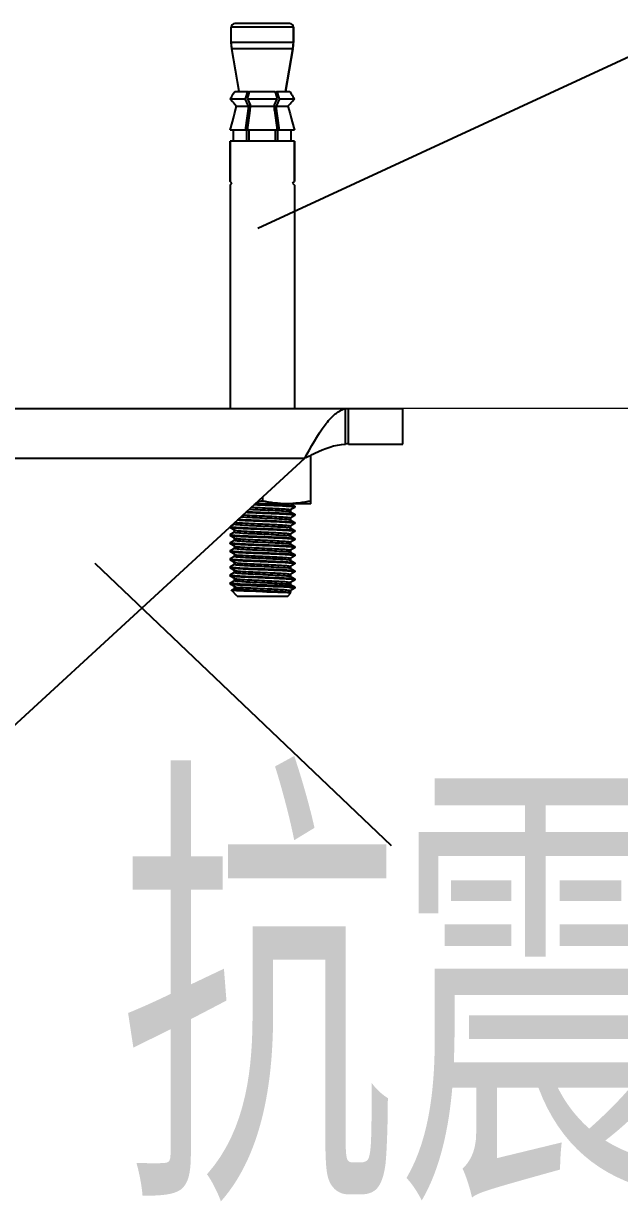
# Model space of a CAD drawing. Extents: x 1247970 to 1725648, y 860327 to 1277876.
# Drawn here: x 1337144 to 1337744, y 1202632 to 1203820 of the extents above; entities that cross this region are included whole.
import ezdxf

# ---------------------------------------------------------------- set-up
doc = ezdxf.new("R2010")
doc.units = 0
doc.header["$LTSCALE"] = 1000
doc.header["$MEASUREMENT"] = 0
doc.layers.get('0').update_dxf_attribs({"color": 254})
for name, color, linetype in [('ANNO-CTXT', 2, 'Continuous'), ('PUB_DIM', 254, 'Continuous'), ('TK', 4, 'Continuous')]:
    doc.layers.add(name, color=color, linetype=linetype)
doc.layers.add('BZ', color=82, linetype='Continuous', lineweight=20)
doc.styles.add('HZ', font='tssdeng.shx', dxfattribs={"width": 0.7, "bigfont": 'hztxt.shx'})
doc.styles.get("Standard").update_dxf_attribs({"font": 'gbenor.shx', "bigfont": 'gbcbig.shx'})
doc.dimstyles.get("Standard").update_dxf_attribs({"dimtxt": 0.18, "dimasz": 0.18, "dimexe": 0.18, "dimexo": 0.0625, "dimgap": 0.09, "dimtad": 0, "dimtih": 1, "dimtoh": 1, "dimdec": 4, "dimzin": 0, "dimdsep": 46, "dimtxsty": 'Standard', "dimcen": 0.09, "dimadec": 0, "dimazin": 0, "dimtfac": 1, "dimtdec": 4, "dimtofl": 0, "dimtmove": 0, "dimatfit": 3, "dimfxl": 0, "dimtolj": 1, "dimtzin": 0, "dimarcsym": 0})

# ---------------------------------------------------------------- blocks, each defined once
blk = doc.blocks.new('A$C63786A89')
at = {"linetype": 'Continuous'}
for p, q in [((4398.8, 11172.5), (4335.9, 11172.5)), ((4335.9, 11157.3), (4335.9, 11172.5)), ((4395.1, 11176.2), (4339.6, 11176.2)), ((4398.8, 11172.5), (4398.8, 11157.3)), ((4398.8, 11157.3), (4398.8, 11172.5)), ((4398.8, 11157.3), (4335.9, 11157.3)), ((4336.5, 11150.8), (4335.9, 11157.3)), ((4398.2, 11150.8), (4398.8, 11157.3)), ((4398.2, 11150.8), (4336.5, 11150.8)), ((4344.1, 11107.7), (4336.5, 11150.8)), ((4398.2, 11150.8), (4390.6, 11107.7)), ((4390.6, 11107.7), (4398.2, 11150.8)), ((4338.1, 11105.3), (4339.6, 11107.7)), ((4339.6, 11107.7), (4353.1, 11107.7)), ((4352.4, 11107.7), (4350, 11100.3)), ((4354, 11105.9), (4353.1, 11107.7)), ((4354, 11105.9), (4354.6, 11107.7)), ((4354.6, 11107.7), (4380.1, 11107.7)), ((4380.1, 11107.7), (4380.7, 11105.9)), ((4381.6, 11107.7), (4380.7, 11105.9)), ((4381.6, 11107.7), (4395.1, 11107.7)), ((4384.7, 11100.3), (4382.3, 11107.7)), ((4395.1, 11107.7), (4396.6, 11105.3)), ((4335, 11100.3), (4336.5, 11102.8)), ((4335, 11100.3), (4350, 11100.3)), ((4335, 11100.3), (4337.2, 11097.8)), ((4336.5, 11102.8), (4337.3, 11104)), ((4337.2, 11097.8), (4338.2, 11096.6)), ((4337.3, 11104), (4338.1, 11105.3)), ((4338.2, 11096.6), (4339.3, 11095.4)), ((4353.3, 11092.9), (4350, 11100.3)), ((4352.3, 11100.3), (4354, 11105.9)), ((4352.3, 11100.3), (4382.4, 11100.3)), ((4352.3, 11100.3), (4355, 11094.2)), ((4379.7, 11094.2), (4382.4, 11100.3)), ((4380.7, 11105.9), (4382.4, 11100.3)), ((4384.7, 11100.3), (4381.4, 11092.9)), ((4384.7, 11100.3), (4399.7, 11100.3)), ((4395.4, 11095.4), (4396.5, 11096.6)), ((4396.5, 11096.6), (4397.5, 11097.8)), ((4396.6, 11105.3), (4397.4, 11104)), ((4397.4, 11104), (4398.2, 11102.8)), ((4397.5, 11097.8), (4399.7, 11100.3)), ((4398.2, 11102.8), (4399.7, 11100.3)), ((4338.2, 11080.9), (4339.3, 11085.1)), ((4339.3, 11095.4), (4341.5, 11092.9)), ((4339.3, 11085.1), (4341.5, 11092.9)), ((4341.5, 11092.9), (4353.3, 11092.9)), ((4353.3, 11092.9), (4350, 11068.9)), ((4352.3, 11068.9), (4355, 11088.7)), ((4355, 11088.7), (4355, 11094.2)), ((4355, 11094.2), (4355.5, 11092.9)), ((4355, 11088.7), (4355.5, 11092.9)), ((4355.5, 11092.9), (4379.2, 11092.9)), ((4379.2, 11092.9), (4379.7, 11094.2)), ((4379.2, 11092.9), (4379.7, 11088.7)), ((4379.7, 11088.7), (4379.7, 11094.2)), ((4379.7, 11088.7), (4382.4, 11068.9)), ((4381.4, 11092.9), (4393.2, 11092.9)), ((4384.7, 11068.9), (4381.4, 11092.9)), ((4393.2, 11092.9), (4395.4, 11095.4)), ((4393.2, 11092.9), (4395.4, 11085.1)), ((4395.4, 11085.1), (4396.5, 11080.9)), ((4335, 11068.9), (4337.2, 11077)), ((4337.2, 11077), (4338.2, 11080.9)), ((4396.5, 11080.9), (4397.5, 11077)), ((4397.5, 11077), (4399.7, 11068.9)), ((4351.7, 11068.9), (4335, 11068.9)), ((4338.3, 11057.8), (4338.3, 11068.9)), ((4351.7, 11057.8), (4351.7, 11068.9)), ((4382.4, 11068.9), (4352.3, 11068.9)), ((4354, 11057.8), (4354, 11068.9)), ((4380.7, 11057.8), (4380.7, 11068.9)), ((4399.7, 11068.9), (4383, 11068.9)), ((4383, 11057.8), (4383, 11068.9)), ((4396.4, 11057.8), (4396.4, 11068.9)), ((4399.7, 11057.8), (4335, 11057.8)), ((4335, 11017), (4335, 11057.8)), ((4335, 11057.8), (4335, 11017)), ((4399.7, 11017), (4399.7, 11057.8)), ((4399.7, 11057.8), (4399.7, 11017)), ((4336.8, 11015.2), (4335, 11017)), ((4336.8, 11015.2), (4335, 11013.3)), ((4335, 11013.3), (4335, 10788.2)), ((4335, 11013.3), (4335, 10788.2)), ((4397.9, 11015.2), (4399.7, 11017)), ((4397.9, 11015.2), (4399.7, 11013.3)), ((4399.7, 11013.3), (4399.7, 10788.2)), ((4399.7, 11013.3), (4399.7, 10788.2)), ((3898.1, 10788.2), (4509.1, 10788.2)), ((4451.1, 10752.2), (4451.1, 10787.9)), ((4454.1, 10752.2), (4454.1, 10788.2)), ((4509.1, 10752.2), (4509.1, 10788.2)), ((4454.1, 10752.2), (4509.1, 10752.2)), ((4416.4, 10692), (4416.4, 10741.1)), ((3898.1, 10737.9), (4410.1, 10737.9)), ((4079, 10433.2), (4410.1, 10737.9)), ((4416.4, 10692), (4360.2, 10692)), ((4367.5, 10698.7), (4367.5, 10694.7)), ((4395.6, 10692.1), (4400, 10689.5)), ((4400, 10688.3), (4395.6, 10685.8)), ((4395.6, 10683.9), (4400, 10681.4)), ((4400, 10680.2), (4395.6, 10677.6)), ((4395.7, 10685.9), (4395.7, 10683.8)), ((4400, 10689.5), (4400.1, 10689.4)), ((4400, 10688.3), (4400.1, 10688.4)), ((4400, 10681.4), (4400.1, 10681.3)), ((4400, 10680.2), (4400.1, 10680.3)), ((4400.1, 10689.4), (4400.1, 10688.4)), ((4400.1, 10681.3), (4400.1, 10680.3)), ((4335, 10668.7), (4335, 10668.1)), ((4335, 10668), (4335, 10668.1)), ((4339.4, 10665.4), (4335, 10668)), ((4336.1, 10669.8), (4339.4, 10671.7)), ((4339.4, 10671.6), (4339.4, 10672.8)), ((4395.7, 10672.8), (4395.5, 10672.8)), ((4395.6, 10675.8), (4400, 10673.2)), ((4400, 10672), (4395.6, 10669.5)), ((4395.7, 10677.7), (4395.7, 10675.7)), ((4395.7, 10669.6), (4395.7, 10667.5)), ((4400, 10673.2), (4400.1, 10673.1)), ((4400, 10672), (4400.1, 10672.1)), ((4400.1, 10673.1), (4400.1, 10672.1)), ((4335, 10661), (4339.4, 10663.6)), ((4335, 10661), (4335, 10660.9)), ((4335, 10660.9), (4335, 10659.9)), ((4335, 10659.8), (4335, 10659.9)), ((4339.4, 10657.3), (4335, 10659.8)), ((4339.4, 10663.5), (4339.4, 10665.5)), ((4339.4, 10655.3), (4339.4, 10657.4)), ((4395.5, 10659.6), (4395.6, 10659.5)), ((4395.6, 10667.6), (4400, 10665.1)), ((4400, 10663.9), (4395.6, 10661.3)), ((4395.6, 10659.5), (4400, 10656.9)), ((4395.7, 10661.4), (4395.7, 10659.4)), ((4400, 10665.1), (4400.1, 10665)), ((4400, 10663.9), (4400.1, 10664)), ((4400, 10656.9), (4400.1, 10656.9)), ((4400, 10655.7), (4400.1, 10655.8)), ((4400.1, 10665), (4400.1, 10664)), ((4400.1, 10656.9), (4400.1, 10655.8)), ((4335, 10652.9), (4339.4, 10655.4)), ((4335, 10652.9), (4335, 10652.8)), ((4335, 10652.8), (4335, 10651.8)), ((4335, 10651.7), (4335, 10651.8)), ((4339.4, 10649.1), (4335, 10651.7)), ((4335, 10644.7), (4339.4, 10647.3)), ((4335, 10644.7), (4335, 10644.6)), ((4335, 10644.6), (4335, 10643.6)), ((4339.4, 10647.2), (4339.4, 10649.2)), ((4339.4, 10649.1), (4339.6, 10649)), ((4400, 10655.7), (4395.6, 10653.2)), ((4395.6, 10651.4), (4400, 10648.8)), ((4400, 10647.6), (4395.6, 10645)), ((4395.7, 10653.3), (4395.7, 10651.3)), ((4395.7, 10645.1), (4395.7, 10643.1)), ((4400, 10648.8), (4400.1, 10648.7)), ((4400, 10647.6), (4400.1, 10647.7)), ((4400.1, 10648.7), (4400.1, 10647.7)), ((4335, 10643.5), (4335, 10643.6)), ((4339.4, 10641), (4335, 10643.5)), ((4335, 10636.6), (4339.4, 10639.1)), ((4335, 10636.6), (4335, 10636.5)), ((4335, 10636.5), (4335, 10635.5)), ((4335, 10635.4), (4335, 10635.5)), ((4339.4, 10632.8), (4335, 10635.4)), ((4339.4, 10639), (4339.4, 10641.1)), ((4339.4, 10630.9), (4339.4, 10632.9)), ((4395.7, 10640.2), (4395.5, 10640.2)), ((4395.6, 10643.2), (4400, 10640.7)), ((4400, 10639.5), (4395.6, 10636.9)), ((4395.6, 10635.1), (4400, 10632.5)), ((4395.7, 10637), (4395.7, 10635)), ((4400, 10640.7), (4400.1, 10640.6)), ((4400, 10639.5), (4400.1, 10639.5)), ((4400, 10632.5), (4400.1, 10632.4)), ((4400.1, 10640.6), (4400.1, 10639.5)), ((4400.1, 10632.4), (4400.1, 10631.4)), ((4335, 10628.4), (4339.4, 10631)), ((4335, 10628.4), (4335, 10628.3)), ((4335, 10628.3), (4335, 10627.3)), ((4335, 10627.2), (4335, 10627.3)), ((4339.4, 10624.7), (4335, 10627.2)), ((4335, 10620.3), (4339.4, 10622.9)), ((4335, 10620.3), (4335, 10620.2)), ((4335, 10620.2), (4335, 10619.2)), ((4339.4, 10622.7), (4339.4, 10624.8)), ((4395.5, 10627), (4395.6, 10626.9)), ((4400, 10631.3), (4395.6, 10628.8)), ((4395.6, 10626.9), (4400, 10624.4)), ((4400, 10623.2), (4395.6, 10620.6)), ((4395.7, 10628.9), (4395.7, 10626.8)), ((4395.7, 10620.7), (4395.7, 10618.7)), ((4400, 10631.3), (4400.1, 10631.4)), ((4400, 10624.4), (4400.1, 10624.3)), ((4400, 10623.2), (4400.1, 10623.3)), ((4400.1, 10624.3), (4400.1, 10623.3)), ((4335, 10619.1), (4335, 10619.2)), ((4339.4, 10616.5), (4335, 10619.1)), ((4335, 10612.1), (4339.4, 10614.7)), ((4335, 10612.1), (4335, 10612.1)), ((4335, 10612.1), (4335, 10611)), ((4335, 10611), (4335, 10611)), ((4339.4, 10608.4), (4335, 10611)), ((4335.3, 10611.9), (4335.1, 10611.9)), ((4339.4, 10614.6), (4339.4, 10616.6)), ((4339.4, 10616.5), (4339.6, 10616.5)), ((4339.4, 10606.5), (4339.4, 10608.5)), ((4395.6, 10618.8), (4400, 10616.2)), ((4400, 10615), (4395.6, 10612.5)), ((4395.6, 10610.6), (4400, 10608.1)), ((4395.7, 10612.6), (4395.7, 10610.5)), ((4400, 10616.2), (4400.1, 10616.1)), ((4400, 10615), (4400.1, 10615.1)), ((4400.1, 10616.1), (4400.1, 10615.1)), ((4336.3, 10604.8), (4339.4, 10606.6)), ((4336.3, 10604.7), (4336.3, 10604.8)), ((4342.1, 10598.9), (4336.3, 10604.7)), ((4342.1, 10598.9), (4393, 10598.9)), ((4393, 10598.9), (4396.2, 10602.1)), ((4395.4, 10602.3), (4395.8, 10602.3)), ((4400, 10606.9), (4395.6, 10604.3)), ((4395.7, 10604.4), (4395.7, 10602.4)), ((4396.1, 10602.2), (4396.2, 10602.1)), ((4400.1, 10608), (4400, 10608.1)), ((4400, 10606.9), (4400.1, 10607)), ((4400.1, 10608), (4400.1, 10607))]:
    blk.add_line(p, q, dxfattribs=at)
for centre, radius, start, end in [((4339.6, 11172.5), 3.7, 90, 180), ((4395.1, 11172.5), 3.7, 0, 90), ((4372.9, 11157.3), 37, 180, 190.1247), ((4361.8, 11157.3), 37, 349.8753, 0), ((4454.1, 10698.6), 53.7, 90.0412, 93.2711), ((4516.9, 14502.6), 3814, 267.6424, 267.7556), ((4388.7, 10599.4), 90, 84.5776, 85.5479), ((4388.5, 10589.1), 92.2, 84.6498, 85.5433), ((4346.8, 10762.7), 94.6, 264.7268, 265.5405), ((4394.2, 10671.7), 4.37, 75.6696, 76.5396), ((4346.6, 10752.3), 92.4, 264.6569, 265.5429), ((4388.7, 10575.6), 89.4, 84.5514, 85.5534), ((4388.7, 10566.8), 90, 84.5776, 85.5479), ((4346.6, 10744.4), 92.6, 264.6627, 265.5428), ((4346.5, 10735), 91.4, 264.6243, 265.5438), ((4340.2, 10650.8), 1.88, 250.9561, 252.0907), ((4388.5, 10556.5), 92.2, 84.6498, 85.5433), ((4346.8, 10730.1), 94.6, 264.7268, 265.5405), ((4394.2, 10639.1), 4.37, 75.6696, 76.5396), ((4388.7, 10543), 89.4, 84.5514, 85.5534), ((4346.6, 10719.8), 92.4, 264.6569, 265.5429), ((4388.7, 10534.2), 90, 84.5776, 85.5479), ((4346.6, 10711.8), 92.6, 264.6627, 265.5428), ((4348.1, 10721.1), 111.1, 265.186, 265.5314), ((4348.4, 10724.9), 113.9, 265.24, 265.547), ((4340.2, 10618.2), 1.88, 250.9561, 252.0907), ((4394.2, 10606.5), 4.37, 75.6696, 76.5396), ((4388.5, 10523.9), 92.2, 84.6498, 85.5433)]:
    blk.add_arc(centre, radius, start, end, dxfattribs=at)
for points, knots in [([(4410.1, 10737.9), (4416.5, 10749.3), (4425.2, 10765.4), (4439.3, 10782.3), (4447.3, 10787.1), (4451.1, 10787.9)], [0, 0, 0, 0, 0.595771, 0.825429, 1, 1, 1, 1]), ([(4410.1, 10737.9), (4413.5, 10739.6), (4426.3, 10746.2), (4440.4, 10751.6), (4451.1, 10752.2)], [0, 0, 0, 0, 0.263255, 1, 1, 1, 1]), ([(4392, 10692), (4387.9, 10692), (4379.7, 10692.5), (4371.6, 10693.9), (4367.5, 10694.7)], [0, 0, 0, 0, 0.499234, 1, 1, 1, 1]), ([(4367.5, 10691.5), (4370.6, 10691.3), (4380.5, 10690.9), (4390.4, 10690.6), (4397.2, 10690)], [0, 0, 0, 0, 0.309919, 1, 1, 1, 1]), ([(4416.4, 10694.7), (4412.4, 10693.9), (4404.3, 10692.5), (4396.1, 10692), (4392, 10692)], [0, 0, 0, 0, 0.500766, 1, 1, 1, 1]), ([(4348, 10680.8), (4348.6, 10680.7), (4352.3, 10680.5), (4359.5, 10680.1), (4369.4, 10679.7), (4379.1, 10679.2), (4386.4, 10678.8), (4391, 10678.5), (4393.5, 10678.3), (4394.7, 10678), (4395.7, 10677.9), (4395.7, 10677.7)], [0.1500082, 0.1500082, 0.1500082, 0.1500082, 0.1823338, 0.3471353, 0.5327057, 0.7133282, 0.8639751, 0.9213168, 0.9638559, 0.9902263, 1, 1, 1, 1]), ([(4367.5, 10682.3), (4364.5, 10682.4), (4358.8, 10682.7), (4353.1, 10682.9), (4350.4, 10683)], [0, 0, 0, 0, 0.3090732, 0.5771866, 0.5771866, 0.5771866, 0.5771866]), ([(4354.3, 10686.5), (4354.6, 10686.5), (4358.3, 10686.3), (4365.4, 10686), (4375.4, 10685.5), (4384.2, 10685.1), (4390.7, 10684.6), (4394.2, 10684.4), (4395.4, 10684)], [0.2673996, 0.2673996, 0.2673996, 0.2673996, 0.2848149, 0.464601, 0.6497295, 0.8147596, 0.937049, 1, 1, 1, 1]), ([(4356.4, 10688.4), (4357.6, 10688.4), (4362.2, 10688.2), (4370.1, 10687.8), (4379.6, 10687.3), (4386.7, 10687), (4391.2, 10686.6), (4393.6, 10686.4), (4394.8, 10686.2), (4395.7, 10686), (4395.7, 10685.9)], [0.2952259, 0.2952259, 0.2952259, 0.2952259, 0.3597255, 0.5435065, 0.720761, 0.8677534, 0.9235306, 0.9648771, 0.9904898, 1, 1, 1, 1]), ([(4367.5, 10690.5), (4365.2, 10690.5), (4362.4, 10690.7), (4359.5, 10690.8), (4358.9, 10690.8)], [0, 0, 0, 0, 0.280726, 0.3502962, 0.3502962, 0.3502962, 0.3502962]), ([(4395.6, 10689.1), (4393.9, 10689.2), (4384.6, 10689.8), (4375.2, 10690.1), (4367.5, 10690.5)], [0, 0, 0, 0, 0.184493, 1, 1, 1, 1]), ([(4367.5, 10683.3), (4370.6, 10683.2), (4380.5, 10682.8), (4390.4, 10682.5), (4397.2, 10681.8)], [0, 0, 0, 0, 0.309586, 1, 1, 1, 1]), ([(4395.6, 10681), (4393.9, 10681.1), (4384.5, 10681.7), (4375.2, 10682), (4367.5, 10682.3)], [0, 0, 0, 0, 0.184541, 1, 1, 1, 1]), ([(4395.4, 10684), (4395.4, 10684), (4395.5, 10684), (4395.6, 10684), (4395.6, 10683.9)], [0, 0, 0, 0, 0.569522, 1, 1, 1, 1]), ([(4399.7, 10680.5), (4399.6, 10680.5), (4398.7, 10680.7), (4397.8, 10680.8), (4397.1, 10680.8)], [0, 0, 0, 0, 0.16229, 1, 1, 1, 1]), ([(4397.2, 10690), (4397.6, 10689.9), (4398.5, 10689.8), (4399.5, 10689.8), (4400, 10689.5)], [0, 0, 0, 0, 0.378482, 1, 1, 1, 1]), ([(4399.8, 10688.6), (4399.6, 10688.6), (4398.8, 10688.8), (4397.9, 10688.9), (4397.2, 10689)], [0, 0, 0, 0, 0.160696, 1, 1, 1, 1]), ([(4397.2, 10681.8), (4397.5, 10681.8), (4398.5, 10681.7), (4399.5, 10681.7), (4400, 10681.4)], [0, 0, 0, 0, 0.378727, 1, 1, 1, 1]), ([(4400.1, 10680.3), (4400.1, 10680.3), (4400, 10680.4), (4399.8, 10680.4), (4399.7, 10680.5)], [0, 0, 0, 0, 0.315177, 1, 1, 1, 1]), ([(4400.1, 10688.4), (4400.1, 10688.5), (4400, 10688.5), (4399.9, 10688.6), (4399.8, 10688.6)], [0, 0, 0, 0, 0.318595, 1, 1, 1, 1]), ([(4338, 10667.5), (4337.6, 10667.5), (4336.6, 10667.7), (4335.6, 10667.7), (4335, 10668)], [0, 0, 0, 0, 0.379419, 1, 1, 1, 1]), ([(4335.3, 10668.9), (4335.5, 10668.8), (4336.4, 10668.7), (4337.3, 10668.6), (4338.1, 10668.5)], [0, 0, 0, 0, 0.163149, 1, 1, 1, 1]), ([(4339.4, 10671.6), (4339.4, 10671.6), (4339.4, 10671.6), (4339.4, 10671.6), (4339.4, 10671.6)], [0, 0, 0, 0, 0.463467, 1, 1, 1, 1]), ([(4339.4, 10671.6), (4339.5, 10671.4), (4340.3, 10671.3), (4341.7, 10671), (4343.9, 10670.9), (4348.2, 10670.5), (4354.9, 10670.2), (4363.9, 10669.7), (4373.3, 10669.3), (4383.5, 10668.8), (4390.5, 10668.5), (4394.4, 10667.9)], [0, 0, 0, 0, 0.011937, 0.038615, 0.07957, 0.133598, 0.274096, 0.443272, 0.620779, 0.785256, 1, 1, 1, 1]), ([(4339.4, 10668.4), (4341.2, 10668.2), (4350.5, 10667.7), (4359.9, 10667.3), (4367.5, 10667)], [0, 0, 0, 0, 0.184619, 1, 1, 1, 1]), ([(4341.1, 10673.2), (4345.2, 10672.6), (4352.4, 10672.4), (4362.8, 10671.8), (4372.2, 10671.4), (4381, 10671), (4387.6, 10670.6), (4391.6, 10670.3), (4393.8, 10670.1), (4394.9, 10669.9), (4395.7, 10669.7), (4395.7, 10669.6)], [0, 0, 0, 0, 0.226556, 0.394464, 0.573122, 0.741029, 0.877994, 0.929534, 0.967621, 0.99116, 1, 1, 1, 1]), ([(4367.5, 10674.2), (4364.5, 10674.3), (4356, 10674.6), (4347.5, 10674.9), (4342.1, 10675.3)], [0, 0, 0, 0, 0.3078949, 0.8635376, 0.8635376, 0.8635376, 0.8635376]), ([(4343.2, 10676.3), (4343.6, 10676.2), (4351.8, 10675.8), (4359.9, 10675.5), (4367.5, 10675.2)], [0.1333592, 0.1333592, 0.1333592, 0.1333592, 0.1845089, 1, 1, 1, 1]), ([(4346, 10678.9), (4346.2, 10678.8), (4349.1, 10678.6), (4355.5, 10678.3), (4364.9, 10677.8), (4374.8, 10677.4), (4383.6, 10677), (4390.3, 10676.5), (4393.9, 10676.2), (4395.2, 10675.9)], [0.1194923, 0.1194923, 0.1194923, 0.1194923, 0.1322772, 0.2793046, 0.4565879, 0.6403849, 0.8060766, 0.931494, 1, 1, 1, 1]), ([(4367.5, 10675.2), (4370.6, 10675.1), (4380.4, 10674.6), (4390.3, 10674.3), (4397.1, 10673.7)], [0, 0, 0, 0, 0.308784, 1, 1, 1, 1]), ([(4395.5, 10672.8), (4393.7, 10673), (4384.4, 10673.5), (4375.1, 10673.9), (4367.5, 10674.2)], [0, 0, 0, 0, 0.186017, 1, 1, 1, 1]), ([(4394.4, 10667.9), (4394.5, 10667.9), (4394.9, 10667.8), (4395.4, 10667.8), (4395.6, 10667.6)], [0, 0, 0, 0, 0.353551, 1, 1, 1, 1]), ([(4395.2, 10675.9), (4395.3, 10675.9), (4395.4, 10675.9), (4395.6, 10675.8), (4395.6, 10675.8)], [0, 0, 0, 0, 0.585672, 1, 1, 1, 1]), ([(4399, 10672.5), (4398.8, 10672.5), (4397.7, 10672.6), (4396.6, 10672.7), (4395.7, 10672.8)], [0, 0, 0, 0, 0.190958, 1, 1, 1, 1]), ([(4397.1, 10673.7), (4397.5, 10673.7), (4398.4, 10673.5), (4399.5, 10673.5), (4400, 10673.2)], [0, 0, 0, 0, 0.379378, 1, 1, 1, 1]), ([(4400.1, 10672.1), (4400.1, 10672.2), (4399.7, 10672.4), (4399.3, 10672.4), (4399, 10672.5)], [0, 0, 0, 0, 0.092798, 1, 1, 1, 1]), ([(4335, 10660.9), (4335, 10660.9), (4335.1, 10660.8), (4335.2, 10660.8), (4335.3, 10660.7)], [0, 0, 0, 0, 0.318137, 1, 1, 1, 1]), ([(4338, 10659.3), (4337.6, 10659.4), (4336.6, 10659.5), (4335.6, 10659.5), (4335, 10659.8)], [0, 0, 0, 0, 0.379512, 1, 1, 1, 1]), ([(4335.3, 10660.7), (4335.4, 10660.7), (4336.3, 10660.5), (4337.2, 10660.4), (4338, 10660.4)], [0, 0, 0, 0, 0.159502, 1, 1, 1, 1]), ([(4367.5, 10666), (4364.5, 10666.1), (4354.6, 10666.6), (4344.8, 10666.8), (4338, 10667.5)], [0, 0, 0, 0, 0.308711, 1, 1, 1, 1]), ([(4367.5, 10657.9), (4364.5, 10658), (4354.6, 10658.4), (4344.8, 10658.7), (4338, 10659.3)], [0, 0, 0, 0, 0.308641, 1, 1, 1, 1]), ([(4339.4, 10665.4), (4339.6, 10665.3), (4339.9, 10665.3), (4340.2, 10665.2), (4340.4, 10665.2)], [0, 0, 0, 0, 0.374139, 1, 1, 1, 1]), ([(4339.4, 10663.5), (4339.4, 10663.3), (4340.2, 10663.2), (4341.2, 10663), (4343.3, 10662.8), (4347.3, 10662.4), (4353.7, 10662.1), (4362.3, 10661.7), (4371.6, 10661.3), (4382.1, 10660.7), (4389.4, 10660.4), (4393.6, 10659.9)], [0, 0, 0, 0, 0.008683, 0.031763, 0.069103, 0.119686, 0.254361, 0.420111, 0.597552, 0.765912, 1, 1, 1, 1]), ([(4339.4, 10660.2), (4341.1, 10660.1), (4350.5, 10659.5), (4359.9, 10659.2), (4367.5, 10658.9)], [0, 0, 0, 0, 0.184538, 1, 1, 1, 1]), ([(4339.4, 10657.3), (4339.5, 10657.2), (4339.6, 10657.2), (4339.8, 10657.1), (4339.9, 10657.1)], [0, 0, 0, 0, 0.406881, 1, 1, 1, 1]), ([(4339.9, 10657.1), (4341.1, 10656.8), (4344.8, 10656.6), (4351.5, 10656.1), (4360.3, 10655.7), (4370.1, 10655.2), (4379.6, 10654.8), (4386.7, 10654.4), (4391.2, 10654), (4393.6, 10653.8), (4394.8, 10653.6), (4395.7, 10653.5), (4395.7, 10653.3)], [0, 0, 0, 0, 0.068576, 0.194029, 0.359725, 0.543506, 0.720761, 0.867753, 0.923531, 0.964877, 0.99049, 1, 1, 1, 1]), ([(4340.4, 10665.2), (4344.2, 10664.5), (4351.3, 10664.3), (4361.6, 10663.7), (4371.2, 10663.3), (4380.3, 10662.9), (4387.2, 10662.5), (4391.4, 10662.2), (4393.7, 10662), (4394.8, 10661.7), (4395.7, 10661.6), (4395.7, 10661.4)], [0, 0, 0, 0, 0.210773, 0.377666, 0.558838, 0.731273, 0.873076, 0.926648, 0.966309, 0.990838, 1, 1, 1, 1]), ([(4367.5, 10667), (4370.3, 10666.9), (4379.7, 10666.5), (4389, 10666.2), (4395.6, 10665.7)], [0, 0, 0, 0, 0.297814, 1, 1, 1, 1]), ([(4395.6, 10664.7), (4393.9, 10664.8), (4384.5, 10665.4), (4375.2, 10665.7), (4367.5, 10666)], [0, 0, 0, 0, 0.184504, 1, 1, 1, 1]), ([(4367.5, 10658.9), (4370.6, 10658.8), (4380.5, 10658.3), (4390.4, 10658.1), (4397.2, 10657.4)], [0, 0, 0, 0, 0.309919, 1, 1, 1, 1]), ([(4395.6, 10656.5), (4393.9, 10656.7), (4384.6, 10657.2), (4375.2, 10657.6), (4367.5, 10657.9)], [0, 0, 0, 0, 0.184493, 1, 1, 1, 1]), ([(4393.6, 10659.9), (4393.8, 10659.9), (4394.5, 10659.8), (4395.1, 10659.7), (4395.5, 10659.6)], [0, 0, 0, 0, 0.341642, 1, 1, 1, 1]), ([(4395.6, 10665.7), (4396.6, 10665.6), (4398.1, 10665.4), (4399.6, 10665.3), (4400, 10665.1)], [0, 0, 0, 0, 0.683777, 1, 1, 1, 1]), ([(4399.8, 10664.2), (4399.6, 10664.2), (4398.8, 10664.4), (4397.9, 10664.5), (4397.2, 10664.5)], [0, 0, 0, 0, 0.160861, 1, 1, 1, 1]), ([(4397.2, 10657.4), (4397.6, 10657.4), (4398.5, 10657.2), (4399.5, 10657.2), (4400, 10656.9)], [0, 0, 0, 0, 0.378482, 1, 1, 1, 1]), ([(4399.8, 10656), (4399.6, 10656.1), (4398.8, 10656.2), (4397.9, 10656.3), (4397.2, 10656.4)], [0, 0, 0, 0, 0.160696, 1, 1, 1, 1]), ([(4400.1, 10664), (4400.1, 10664), (4400, 10664.1), (4399.9, 10664.1), (4399.8, 10664.2)], [0, 0, 0, 0, 0.319044, 1, 1, 1, 1]), ([(4400.1, 10655.8), (4400.1, 10655.9), (4400, 10656), (4399.9, 10656), (4399.8, 10656)], [0, 0, 0, 0, 0.318595, 1, 1, 1, 1]), ([(4335, 10652.8), (4335, 10652.7), (4335.1, 10652.6), (4335.2, 10652.6), (4335.3, 10652.6)], [0, 0, 0, 0, 0.314295, 1, 1, 1, 1]), ([(4338, 10651.2), (4337.6, 10651.2), (4336.6, 10651.4), (4335.6, 10651.4), (4335, 10651.7)], [0, 0, 0, 0, 0.379133, 1, 1, 1, 1]), ([(4335, 10644.6), (4335, 10644.6), (4335.1, 10644.5), (4335.2, 10644.5), (4335.3, 10644.5)], [0, 0, 0, 0, 0.319254, 1, 1, 1, 1]), ([(4335.3, 10652.6), (4335.5, 10652.5), (4336.4, 10652.4), (4337.3, 10652.3), (4338, 10652.2)], [0, 0, 0, 0, 0.163341, 1, 1, 1, 1]), ([(4335.3, 10644.5), (4335.4, 10644.4), (4336.3, 10644.2), (4337.2, 10644.1), (4338, 10644.1)], [0, 0, 0, 0, 0.159053, 1, 1, 1, 1]), ([(4367.5, 10649.7), (4364.5, 10649.8), (4354.6, 10650.3), (4344.7, 10650.6), (4338, 10651.2)], [0, 0, 0, 0, 0.309073, 1, 1, 1, 1]), ([(4339.4, 10655.3), (4339.4, 10655.1), (4340.3, 10655), (4341.5, 10654.8), (4344, 10654.6), (4348.5, 10654.2), (4355.8, 10653.8), (4365.4, 10653.4), (4375.4, 10652.9), (4384.2, 10652.5), (4390.7, 10652), (4394.2, 10651.8), (4395.4, 10651.5)], [0, 0, 0, 0, 0.009703, 0.035887, 0.07813, 0.135078, 0.284815, 0.464601, 0.649729, 0.81476, 0.937049, 1, 1, 1, 1]), ([(4339.4, 10652.1), (4341.1, 10652), (4350.5, 10651.4), (4359.9, 10651.1), (4367.5, 10650.7)], [0, 0, 0, 0, 0.184553, 1, 1, 1, 1]), ([(4339.4, 10647.2), (4339.4, 10647), (4340.3, 10646.9), (4341.4, 10646.6), (4343.9, 10646.4), (4348.3, 10646.1), (4355.5, 10645.7), (4364.9, 10645.3), (4374.8, 10644.8), (4383.6, 10644.4), (4390.3, 10643.9), (4393.9, 10643.7), (4395.2, 10643.4)], [0, 0, 0, 0, 0.009517, 0.035128, 0.076492, 0.132277, 0.279305, 0.456588, 0.640385, 0.806077, 0.931494, 1, 1, 1, 1]), ([(4339.4, 10644), (4341.1, 10643.8), (4350.5, 10643.2), (4359.9, 10642.9), (4367.5, 10642.6)], [0, 0, 0, 0, 0.184509, 1, 1, 1, 1]), ([(4339.6, 10649), (4340.7, 10648.7), (4344.2, 10648.5), (4350.7, 10648), (4359.5, 10647.6), (4369.4, 10647.1), (4379.1, 10646.6), (4386.4, 10646.3), (4391, 10645.9), (4393.5, 10645.7), (4394.7, 10645.4), (4395.7, 10645.3), (4395.7, 10645.1)], [0, 0, 0, 0, 0.061098, 0.182334, 0.347135, 0.532706, 0.713328, 0.863975, 0.921317, 0.963856, 0.990226, 1, 1, 1, 1]), ([(4367.5, 10650.7), (4370.6, 10650.6), (4380.5, 10650.2), (4390.4, 10649.9), (4397.2, 10649.3)], [0, 0, 0, 0, 0.309586, 1, 1, 1, 1]), ([(4395.6, 10648.4), (4393.9, 10648.5), (4384.5, 10649.1), (4375.2, 10649.4), (4367.5, 10649.7)], [0, 0, 0, 0, 0.184541, 1, 1, 1, 1]), ([(4395.4, 10651.5), (4395.4, 10651.4), (4395.5, 10651.4), (4395.6, 10651.4), (4395.6, 10651.4)], [0, 0, 0, 0, 0.569522, 1, 1, 1, 1]), ([(4399.7, 10647.9), (4399.6, 10647.9), (4398.7, 10648.1), (4397.8, 10648.2), (4397.1, 10648.3)], [0, 0, 0, 0, 0.16229, 1, 1, 1, 1]), ([(4397.2, 10649.3), (4397.5, 10649.2), (4398.5, 10649.1), (4399.5, 10649.1), (4400, 10648.8)], [0, 0, 0, 0, 0.378727, 1, 1, 1, 1]), ([(4400.1, 10647.7), (4400.1, 10647.7), (4400, 10647.8), (4399.8, 10647.9), (4399.7, 10647.9)], [0, 0, 0, 0, 0.315177, 1, 1, 1, 1]), ([(4338.1, 10643), (4337.7, 10643.1), (4336.7, 10643.2), (4335.6, 10643.2), (4335, 10643.5)], [0, 0, 0, 0, 0.380051, 1, 1, 1, 1]), ([(4335, 10636.5), (4335, 10636.4), (4335.1, 10636.4), (4335.2, 10636.3), (4335.3, 10636.3)], [0, 0, 0, 0, 0.312916, 1, 1, 1, 1]), ([(4338, 10634.9), (4337.6, 10634.9), (4336.6, 10635.1), (4335.6, 10635.1), (4335, 10635.4)], [0, 0, 0, 0, 0.379419, 1, 1, 1, 1]), ([(4335.3, 10636.3), (4335.5, 10636.3), (4336.4, 10636.1), (4337.3, 10636), (4338.1, 10635.9)], [0, 0, 0, 0, 0.163149, 1, 1, 1, 1]), ([(4367.5, 10633.4), (4364.5, 10633.6), (4354.6, 10634), (4344.8, 10634.3), (4338, 10634.9)], [0, 0, 0, 0, 0.308711, 1, 1, 1, 1]), ([(4367.5, 10641.6), (4364.5, 10641.7), (4354.7, 10642.1), (4344.9, 10642.4), (4338.1, 10643)], [0, 0, 0, 0, 0.307895, 1, 1, 1, 1]), ([(4339.4, 10641), (4339.5, 10640.9), (4340, 10640.8), (4340.6, 10640.7), (4341.1, 10640.6)], [0, 0, 0, 0, 0.140461, 1, 1, 1, 1]), ([(4339.4, 10639), (4339.4, 10639), (4339.4, 10639), (4339.4, 10639), (4339.4, 10639)], [0, 0, 0, 0, 0.463467, 1, 1, 1, 1]), ([(4339.4, 10639), (4339.5, 10638.8), (4340.3, 10638.7), (4341.7, 10638.5), (4343.9, 10638.3), (4348.2, 10638), (4354.9, 10637.6), (4363.9, 10637.2), (4373.3, 10636.8), (4383.5, 10636.2), (4390.5, 10636), (4394.4, 10635.4)], [0, 0, 0, 0, 0.011937, 0.038615, 0.07957, 0.133598, 0.274096, 0.443272, 0.620779, 0.785256, 1, 1, 1, 1]), ([(4339.4, 10635.8), (4341.2, 10635.7), (4350.5, 10635.1), (4359.9, 10634.8), (4367.5, 10634.5)], [0, 0, 0, 0, 0.184619, 1, 1, 1, 1]), ([(4339.4, 10632.8), (4339.6, 10632.8), (4339.9, 10632.7), (4340.2, 10632.6), (4340.4, 10632.6)], [0, 0, 0, 0, 0.374139, 1, 1, 1, 1]), ([(4340.4, 10632.6), (4344.2, 10631.9), (4351.3, 10631.7), (4361.6, 10631.1), (4371.2, 10630.7), (4380.3, 10630.3), (4387.2, 10629.9), (4391.4, 10629.6), (4393.7, 10629.4), (4394.8, 10629.1), (4395.7, 10629), (4395.7, 10628.9)], [0, 0, 0, 0, 0.210773, 0.377666, 0.558838, 0.731273, 0.873076, 0.926648, 0.966309, 0.990838, 1, 1, 1, 1]), ([(4341.1, 10640.6), (4345.2, 10640.1), (4352.4, 10639.8), (4362.8, 10639.2), (4372.2, 10638.8), (4381, 10638.4), (4387.6, 10638), (4391.6, 10637.7), (4393.8, 10637.5), (4394.9, 10637.3), (4395.7, 10637.2), (4395.7, 10637)], [0, 0, 0, 0, 0.226556, 0.394464, 0.573122, 0.741029, 0.877994, 0.929534, 0.967621, 0.99116, 1, 1, 1, 1]), ([(4367.5, 10642.6), (4370.6, 10642.5), (4380.4, 10642.1), (4390.3, 10641.8), (4397.1, 10641.1)], [0, 0, 0, 0, 0.308784, 1, 1, 1, 1]), ([(4395.5, 10640.2), (4393.7, 10640.4), (4384.4, 10640.9), (4375.1, 10641.3), (4367.5, 10641.6)], [0, 0, 0, 0, 0.186017, 1, 1, 1, 1]), ([(4367.5, 10634.5), (4370.3, 10634.3), (4379.7, 10634), (4389, 10633.6), (4395.6, 10633.1)], [0, 0, 0, 0, 0.297814, 1, 1, 1, 1]), ([(4395.6, 10632.1), (4393.9, 10632.2), (4384.5, 10632.8), (4375.2, 10633.1), (4367.5, 10633.4)], [0, 0, 0, 0, 0.184504, 1, 1, 1, 1]), ([(4394.4, 10635.4), (4394.5, 10635.3), (4394.9, 10635.3), (4395.4, 10635.2), (4395.6, 10635.1)], [0, 0, 0, 0, 0.353551, 1, 1, 1, 1]), ([(4395.2, 10643.3), (4395.3, 10643.3), (4395.4, 10643.3), (4395.6, 10643.2), (4395.6, 10643.2)], [0, 0, 0, 0, 0.585672, 1, 1, 1, 1]), ([(4395.6, 10633.1), (4396.6, 10633), (4398.1, 10632.8), (4399.6, 10632.7), (4400, 10632.5)], [0, 0, 0, 0, 0.683777, 1, 1, 1, 1]), ([(4399, 10639.9), (4398.8, 10639.9), (4397.7, 10640.1), (4396.6, 10640.2), (4395.7, 10640.2)], [0, 0, 0, 0, 0.190958, 1, 1, 1, 1]), ([(4397.1, 10641.1), (4397.5, 10641.1), (4398.4, 10641), (4399.5, 10641), (4400, 10640.7)], [0, 0, 0, 0, 0.379378, 1, 1, 1, 1]), ([(4400.1, 10639.5), (4400.1, 10639.6), (4399.7, 10639.9), (4399.3, 10639.8), (4399, 10639.9)], [0, 0, 0, 0, 0.092798, 1, 1, 1, 1]), ([(4335, 10628.3), (4335, 10628.3), (4335.1, 10628.2), (4335.2, 10628.2), (4335.3, 10628.2)], [0, 0, 0, 0, 0.318137, 1, 1, 1, 1]), ([(4338, 10626.8), (4337.6, 10626.8), (4336.6, 10626.9), (4335.6, 10626.9), (4335, 10627.2)], [0, 0, 0, 0, 0.379512, 1, 1, 1, 1]), ([(4335, 10620.2), (4335, 10620.2), (4335.1, 10620.1), (4335.2, 10620), (4335.3, 10620)], [0, 0, 0, 0, 0.314295, 1, 1, 1, 1]), ([(4335.3, 10628.2), (4335.4, 10628.1), (4336.3, 10627.9), (4337.2, 10627.9), (4338, 10627.8)], [0, 0, 0, 0, 0.159502, 1, 1, 1, 1]), ([(4367.5, 10625.3), (4364.5, 10625.4), (4354.6, 10625.8), (4344.8, 10626.1), (4338, 10626.8)], [0, 0, 0, 0, 0.308641, 1, 1, 1, 1]), ([(4339.4, 10630.9), (4339.4, 10630.7), (4340.2, 10630.6), (4341.2, 10630.4), (4343.3, 10630.2), (4347.3, 10629.9), (4353.7, 10629.5), (4362.3, 10629.1), (4371.6, 10628.7), (4382.1, 10628.1), (4389.4, 10627.8), (4393.6, 10627.3)], [0, 0, 0, 0, 0.008683, 0.031763, 0.069103, 0.119686, 0.254361, 0.420111, 0.597552, 0.765912, 1, 1, 1, 1]), ([(4339.4, 10627.7), (4341.1, 10627.5), (4350.5, 10627), (4359.9, 10626.6), (4367.5, 10626.3)], [0, 0, 0, 0, 0.184538, 1, 1, 1, 1]), ([(4339.4, 10624.7), (4339.5, 10624.7), (4339.6, 10624.6), (4339.8, 10624.6), (4339.9, 10624.5)], [0, 0, 0, 0, 0.406881, 1, 1, 1, 1]), ([(4339.4, 10622.7), (4339.4, 10622.6), (4340.3, 10622.5), (4341.5, 10622.2), (4344, 10622), (4348.5, 10621.6), (4355.8, 10621.3), (4365.4, 10620.8), (4375.4, 10620.3), (4384.2, 10619.9), (4390.7, 10619.4), (4394.2, 10619.2), (4395.4, 10618.9)], [0, 0, 0, 0, 0.009703, 0.035887, 0.07813, 0.135078, 0.284815, 0.464601, 0.649729, 0.81476, 0.937049, 1, 1, 1, 1]), ([(4339.9, 10624.5), (4341.1, 10624.2), (4344.8, 10624), (4351.5, 10623.5), (4360.3, 10623.1), (4370.1, 10622.6), (4379.6, 10622.2), (4386.7, 10621.8), (4391.2, 10621.5), (4393.6, 10621.3), (4394.8, 10621), (4395.7, 10620.9), (4395.7, 10620.7)], [0, 0, 0, 0, 0.068576, 0.194029, 0.359725, 0.543506, 0.720761, 0.867753, 0.923531, 0.964877, 0.99049, 1, 1, 1, 1]), ([(4367.5, 10626.3), (4370.6, 10626.2), (4380.5, 10625.8), (4390.4, 10625.5), (4397.2, 10624.8)], [0, 0, 0, 0, 0.309919, 1, 1, 1, 1]), ([(4395.6, 10623.9), (4393.9, 10624.1), (4384.6, 10624.6), (4375.2, 10625), (4367.5, 10625.3)], [0, 0, 0, 0, 0.184493, 1, 1, 1, 1]), ([(4393.6, 10627.3), (4393.8, 10627.3), (4394.5, 10627.2), (4395.1, 10627.1), (4395.5, 10627)], [0, 0, 0, 0, 0.341642, 1, 1, 1, 1]), ([(4399.8, 10631.6), (4399.6, 10631.6), (4398.8, 10631.8), (4397.9, 10631.9), (4397.2, 10632)], [0, 0, 0, 0, 0.160861, 1, 1, 1, 1]), ([(4397.2, 10624.8), (4397.6, 10624.8), (4398.5, 10624.7), (4399.5, 10624.7), (4400, 10624.4)], [0, 0, 0, 0, 0.378482, 1, 1, 1, 1]), ([(4399.8, 10623.4), (4399.6, 10623.5), (4398.8, 10623.7), (4397.9, 10623.7), (4397.2, 10623.8)], [0, 0, 0, 0, 0.160696, 1, 1, 1, 1]), ([(4400.1, 10631.4), (4400.1, 10631.4), (4400, 10631.5), (4399.9, 10631.6), (4399.8, 10631.6)], [0, 0, 0, 0, 0.319044, 1, 1, 1, 1]), ([(4400.1, 10623.3), (4400.1, 10623.3), (4400, 10623.4), (4399.9, 10623.4), (4399.8, 10623.4)], [0, 0, 0, 0, 0.318595, 1, 1, 1, 1]), ([(4338, 10618.6), (4337.6, 10618.7), (4336.6, 10618.8), (4335.6, 10618.8), (4335, 10619.1)], [0, 0, 0, 0, 0.379133, 1, 1, 1, 1]), ([(4335.1, 10611.9), (4335.1, 10611.9), (4335, 10612), (4335, 10612), (4335, 10612.1)], [0, 0, 0, 0, 0.649818, 1, 1, 1, 1]), ([(4335, 10611), (4335.1, 10610.9), (4335.3, 10610.9), (4335.5, 10610.8), (4335.6, 10610.8)], [0, 0, 0, 0, 0.390582, 1, 1, 1, 1]), ([(4335.3, 10620), (4335.5, 10620), (4336.4, 10619.8), (4337.3, 10619.7), (4338, 10619.6)], [0, 0, 0, 0, 0.163341, 1, 1, 1, 1]), ([(4338.9, 10611.4), (4338.5, 10611.5), (4337.3, 10611.6), (4336, 10611.7), (4335.3, 10611.9)], [0, 0, 0, 0, 0.350995, 1, 1, 1, 1]), ([(4335.6, 10610.8), (4335.8, 10610.7), (4336.8, 10610.6), (4337.9, 10610.5), (4338.8, 10610.4)], [0, 0, 0, 0, 0.173481, 1, 1, 1, 1]), ([(4367.5, 10617.1), (4364.5, 10617.3), (4354.6, 10617.7), (4344.7, 10618), (4338, 10618.6)], [0, 0, 0, 0, 0.309073, 1, 1, 1, 1]), ([(4339.4, 10619.5), (4341.1, 10619.4), (4350.5, 10618.8), (4359.9, 10618.5), (4367.5, 10618.2)], [0, 0, 0, 0, 0.184553, 1, 1, 1, 1]), ([(4339.4, 10614.6), (4339.4, 10614.4), (4340.3, 10614.3), (4341.4, 10614.1), (4343.9, 10613.9), (4348.3, 10613.5), (4355.5, 10613.1), (4364.9, 10612.7), (4374.8, 10612.2), (4383.6, 10611.8), (4390.3, 10611.3), (4393.9, 10611.1), (4395.2, 10610.8)], [0, 0, 0, 0, 0.009517, 0.035128, 0.076492, 0.132277, 0.279305, 0.456588, 0.640385, 0.806077, 0.931494, 1, 1, 1, 1]), ([(4339.4, 10608.4), (4339.5, 10608.4), (4340, 10608.2), (4340.6, 10608.1), (4341.1, 10608)], [0, 0, 0, 0, 0.140461, 1, 1, 1, 1]), ([(4394.9, 10608.7), (4390.8, 10609), (4372.4, 10609.9), (4353.9, 10610.2), (4339.5, 10611.4)], [0, 0, 0, 0, 0.218132, 1, 1, 1, 1]), ([(4339.5, 10610.4), (4343.3, 10610.1), (4361.7, 10609.1), (4380.1, 10608.8), (4394.6, 10607.7)], [0, 0, 0, 0, 0.208808, 1, 1, 1, 1]), ([(4339.6, 10616.5), (4340.7, 10616.1), (4344.2, 10615.9), (4350.7, 10615.4), (4359.5, 10615), (4369.4, 10614.5), (4379.1, 10614.1), (4386.4, 10613.7), (4391, 10613.3), (4393.5, 10613.1), (4394.7, 10612.9), (4395.7, 10612.8), (4395.7, 10612.6)], [0, 0, 0, 0, 0.061098, 0.182334, 0.347135, 0.532706, 0.713328, 0.863975, 0.921317, 0.963856, 0.990226, 1, 1, 1, 1]), ([(4367.5, 10618.2), (4370.6, 10618), (4380.5, 10617.6), (4390.4, 10617.3), (4397.2, 10616.7)], [0, 0, 0, 0, 0.309586, 1, 1, 1, 1]), ([(4395.6, 10615.8), (4393.9, 10615.9), (4384.5, 10616.5), (4375.2, 10616.8), (4367.5, 10617.1)], [0, 0, 0, 0, 0.184541, 1, 1, 1, 1]), ([(4398.8, 10608.4), (4398.6, 10608.4), (4397.3, 10608.6), (4395.9, 10608.7), (4394.9, 10608.7)], [0, 0, 0, 0, 0.189241, 1, 1, 1, 1]), ([(4395.2, 10610.8), (4395.3, 10610.7), (4395.4, 10610.7), (4395.6, 10610.7), (4395.6, 10610.6)], [0, 0, 0, 0, 0.585672, 1, 1, 1, 1]), ([(4395.4, 10618.9), (4395.4, 10618.9), (4395.5, 10618.8), (4395.6, 10618.8), (4395.6, 10618.8)], [0, 0, 0, 0, 0.569522, 1, 1, 1, 1]), ([(4399.7, 10615.3), (4399.6, 10615.3), (4398.7, 10615.5), (4397.8, 10615.6), (4397.1, 10615.7)], [0, 0, 0, 0, 0.16229, 1, 1, 1, 1]), ([(4397.2, 10616.7), (4397.5, 10616.7), (4398.5, 10616.5), (4399.5, 10616.5), (4400, 10616.2)], [0, 0, 0, 0, 0.378727, 1, 1, 1, 1]), ([(4400, 10608.1), (4400, 10608.1), (4399.6, 10608.2), (4399.2, 10608.3), (4398.8, 10608.4)], [0, 0, 0, 0, 0.144741, 1, 1, 1, 1]), ([(4400.1, 10615.1), (4400.1, 10615.2), (4400, 10615.3), (4399.8, 10615.3), (4399.7, 10615.3)], [0, 0, 0, 0, 0.315177, 1, 1, 1, 1]), ([(4336.5, 10604.6), (4336.5, 10604.6), (4336.4, 10604.6), (4336.3, 10604.7), (4336.3, 10604.7)], [0, 0, 0, 0, 0.644165, 1, 1, 1, 1]), ([(4339, 10604.4), (4338.7, 10604.4), (4337.9, 10604.5), (4337.1, 10604.5), (4336.5, 10604.6)], [0, 0, 0, 0, 0.347295, 1, 1, 1, 1]), ([(4367.5, 10603.4), (4364.6, 10603.5), (4355.1, 10603.8), (4345.5, 10603.9), (4339, 10604.4)], [0, 0, 0, 0, 0.310462, 1, 1, 1, 1]), ([(4339.4, 10606.5), (4339.4, 10606.5), (4339.4, 10606.4), (4339.4, 10606.4), (4339.4, 10606.4)], [0, 0, 0, 0, 0.463467, 1, 1, 1, 1]), ([(4339.4, 10606.4), (4339.5, 10606.2), (4340.3, 10606.2), (4341.7, 10605.9), (4343.9, 10605.7), (4348.2, 10605.4), (4354.9, 10605), (4363.9, 10604.6), (4373.3, 10604.2), (4383.5, 10603.6), (4390.5, 10603.4), (4394.4, 10602.8)], [0, 0, 0, 0, 0.011937, 0.038615, 0.07957, 0.133598, 0.274096, 0.443272, 0.620779, 0.785256, 1, 1, 1, 1]), ([(4341.1, 10608), (4345.2, 10607.5), (4352.4, 10607.2), (4362.8, 10606.7), (4372.2, 10606.3), (4381, 10605.8), (4387.6, 10605.5), (4391.6, 10605.1), (4393.8, 10604.9), (4394.9, 10604.7), (4395.7, 10604.6), (4395.7, 10604.4)], [0, 0, 0, 0, 0.226556, 0.394464, 0.573122, 0.741029, 0.877994, 0.929534, 0.967621, 0.99116, 1, 1, 1, 1]), ([(4367.5, 10603.4), (4373.4, 10603.2), (4382.7, 10602.9), (4392, 10602.7), (4395.4, 10602.3)], [0, 0, 0, 0, 0.636179, 1, 1, 1, 1]), ([(4394.4, 10602.8), (4394.5, 10602.8), (4394.9, 10602.7), (4395.4, 10602.6), (4395.6, 10602.5)], [0, 0, 0, 0, 0.353551, 1, 1, 1, 1]), ([(4394.6, 10607.7), (4395, 10607.7), (4396.4, 10607.6), (4397.8, 10607.5), (4398.7, 10607.4)], [0, 0, 0, 0, 0.307232, 1, 1, 1, 1]), ([(4395.8, 10602.3), (4395.9, 10602.3), (4396, 10602.2), (4396.1, 10602.2), (4396.1, 10602.2)], [0, 0, 0, 0, 0.624047, 1, 1, 1, 1]), ([(4398.7, 10607.4), (4399.1, 10607.3), (4399.4, 10607.2), (4400.1, 10607.1), (4400.1, 10607)], [0, 0, 0, 0, 0.726573, 1, 1, 1, 1])]:
    blk.add_open_spline(points, degree=3, knots=knots, dxfattribs=at)
for points in [[(4451.1, 10787.9), (4452.1, 10788.1), (4453.1, 10788.2), (4454.1, 10788.2)], [(4367.5, 10694.7), (4365.7, 10694.3), (4363.9, 10694), (4362.1, 10693.7)], [(4351.5, 10684), (4356.9, 10683.7), (4362.2, 10683.5), (4367.5, 10683.3)], [(4335.2, 10668.9), (4335.2, 10668.9), (4335.3, 10668.9), (4335.3, 10668.9)], [(4340, 10673.4), (4340.4, 10673.3), (4340.7, 10673.2), (4341.1, 10673.2)]]:
    blk.add_open_spline(points, degree=3, dxfattribs=at)
at = {"layer": 'BZ'}
blk.add_line((5293.1, 10788.2), (-5474.1, 10788.2), dxfattribs=at)
at = {"layer": 'ANNO-CTXT', "style": 'HZ', "width": 0.7}
blk.add_text('抗震连接座A', height=400, dxfattribs=at).set_placement((4223.4, 9991.7))
at = {"layer": 'PUB_DIM'}
for points in [[(4362.7, 10969.8), (4761.7, 11154.5)], [(4198.5, 10632.1), (4497.2, 10347.2)]]:
    blk.add_leader(points, dimstyle='Standard', override={"dimgap": 20}, dxfattribs=at)

msp = doc.modelspace()

# ---------------------------------------------------------------- block references
at = {"layer": 'TK'}
msp.add_blockref('A$C63786A89', (1333017, 1192643.7, -355), dxfattribs=at)

doc.saveas('drawing.dxf')
